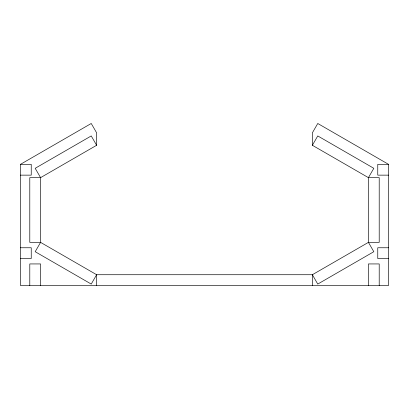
<?xml version="1.0" encoding="UTF-8"?>
<svg xmlns="http://www.w3.org/2000/svg" width="409" height="409" viewBox="0 0 409 409"><rect width="100%" height="100%" fill="white"/><g stroke="black" fill="none" stroke-linecap="round" stroke-linejoin="round"><path stroke-width="0.61" d="M312.369 145.282L317.762 135.941L373.816 168.303L368.422 177.644L368.422 242.368L373.816 251.709L317.762 284.071L312.369 274.725L96.631 274.725L40.578 242.368L29.791 242.368L29.791 177.644L40.578 177.644L96.631 145.282L96.631 132.828L91.238 123.487L20.45 164.352L20.45 285.513L388.55 285.513L388.55 164.352L317.762 123.487L312.369 132.828L312.369 145.282L368.422 177.644L379.209 177.644L379.209 242.368L368.422 242.368L312.369 274.725L312.369 285.513M20.45 164.352L31.237 164.352L31.237 175.139L20.45 175.139M388.55 164.352L377.763 164.352L377.763 175.139L388.55 175.139M20.45 247.762L31.237 247.762L31.237 258.549L20.45 258.549M388.55 247.762L377.763 247.762L377.763 258.549L388.55 258.549M96.631 145.282L91.238 135.941L35.184 168.303L40.578 177.644L40.578 242.368L35.184 251.709L91.238 284.071L96.631 274.725L96.631 285.513M379.209 285.513L379.209 263.938L368.422 263.938L368.422 285.513M40.578 285.513L40.578 263.938L29.791 263.938L29.791 285.513"/></g></svg>
